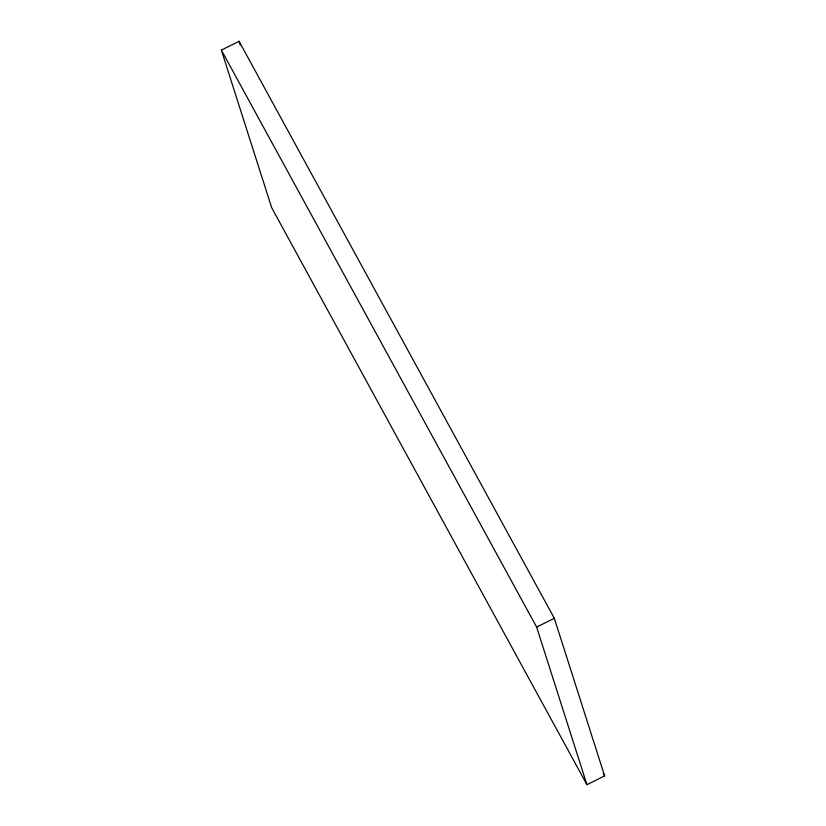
<?xml version="1.0" encoding="UTF-8"?>
<svg xmlns="http://www.w3.org/2000/svg" width="826" height="826" viewBox="0 0 826 826"><rect width="100%" height="100%" fill="white"/><g stroke="black" fill="none" stroke-linecap="round" stroke-linejoin="round"><path stroke-width="1.24" d="M221.378 50.107L239.065 41.3L554.318 618.282L604.622 775.893L586.935 784.7L271.682 207.718L221.378 50.107L536.632 627.079L586.935 784.7M536.632 627.079L554.318 618.282M603.393 773.632L604.622 775.893M239.065 41.3L240.232 44.965"/></g></svg>
